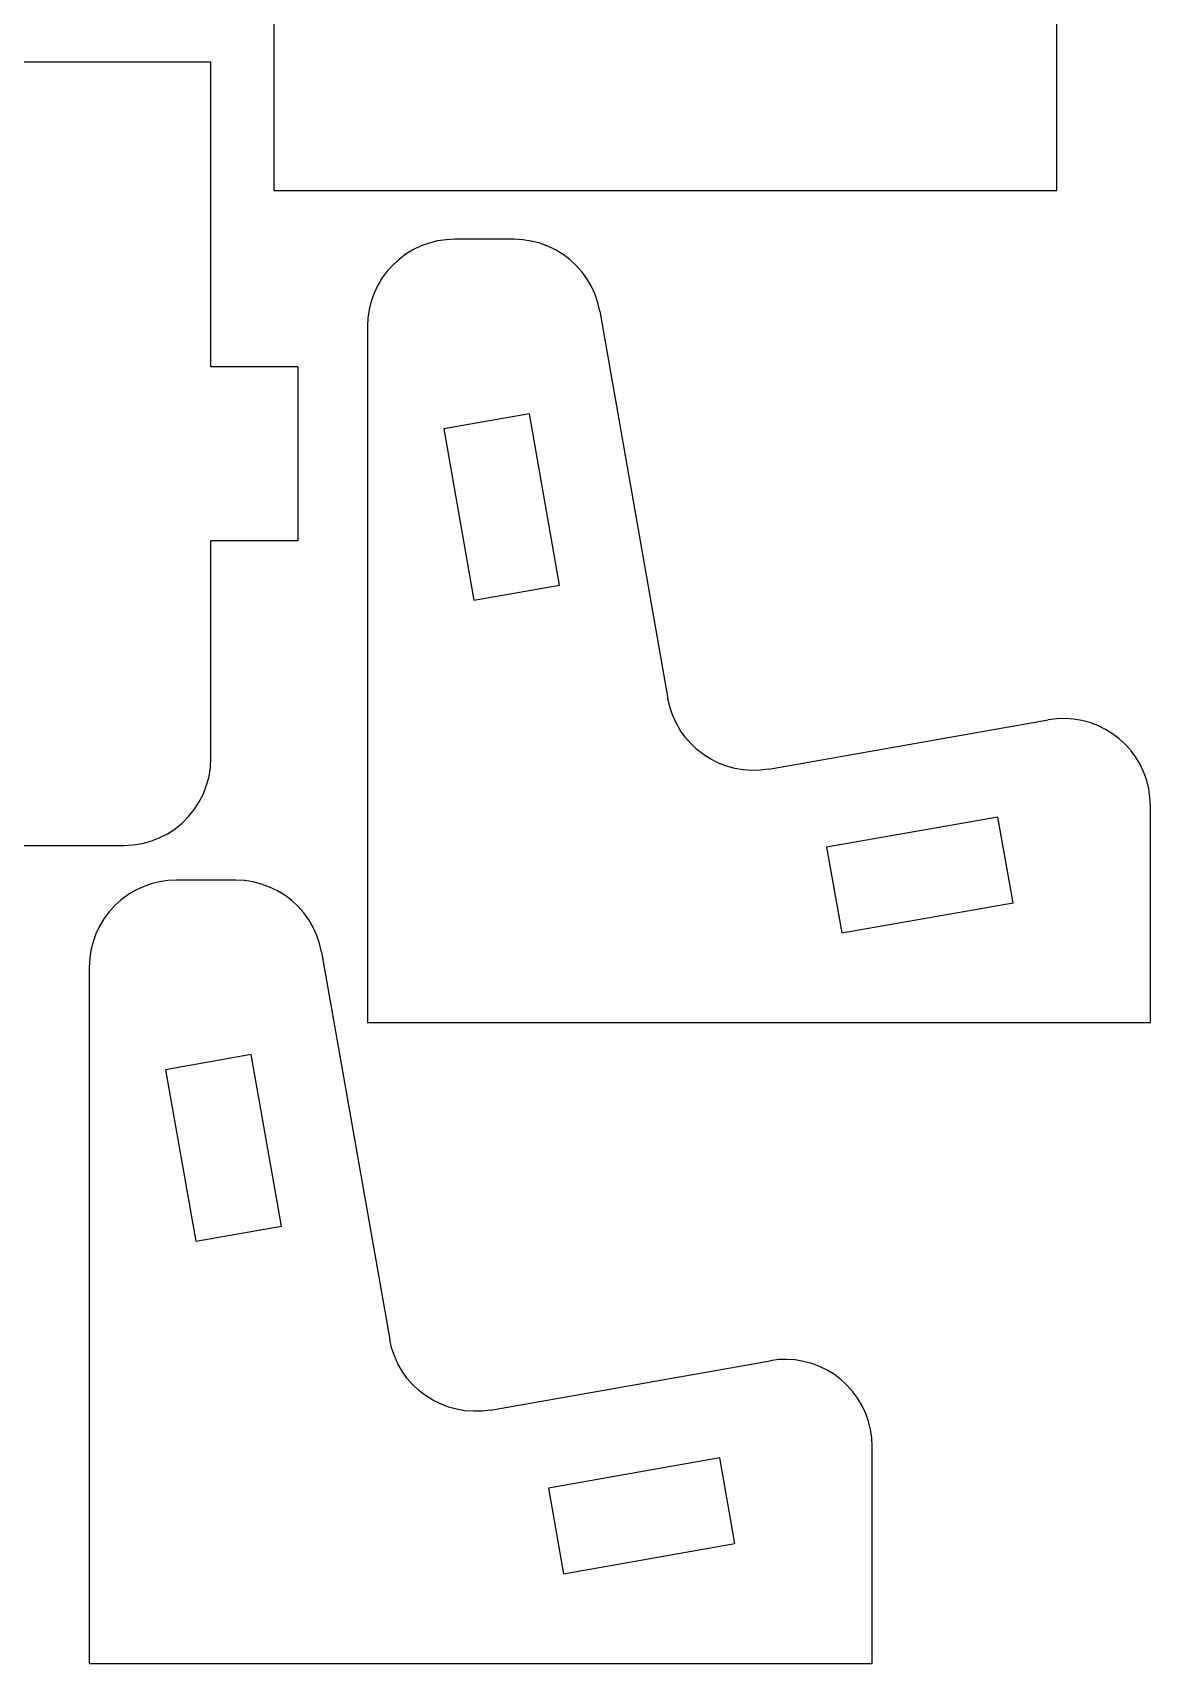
# Model space of a CAD drawing. Header units: centimetres. Extents: x -35.6 to 35, y -21 to 21.
# Drawn here: x 28.05 to 34.47, y -0.83 to 8.54 of the extents above; entities that cross this region are included whole.
import ezdxf

# ---------------------------------------------------------------- set-up
doc = ezdxf.new("R2010")
doc.units = ezdxf.units.CM
doc.header["$MEASUREMENT"] = 0
doc.layers.add('Capa 1', color=7, linetype='Continuous')

msp = doc.modelspace()

# ---------------------------------------------------------------- linework, layer by layer
at = {"layer": 'Capa 1', "color": 1, "lineweight": 25}
for points in [[(29.43258, 9.38367), (29.43258, 9.38367), (29.43258, 7.63364), (29.43258, 7.63364)], [(33.93258, 7.63364), (33.93258, 7.63364), (33.93258, 9.38367), (33.93258, 9.38367)], [(29.07001, 8.37119), (29.07001, 8.37119), (24.57001, 8.37119), (24.57001, 8.37119)], [(29.07001, 6.6212), (29.07001, 6.6212), (29.07001, 8.37119), (29.07001, 8.37119)], [(29.43258, 7.63364), (29.43258, 7.63364), (33.93258, 7.63364), (33.93258, 7.63364)], [(30.81237, 7.35334), (30.81237, 7.35334), (30.47035, 7.35334), (30.47035, 7.35334)], [(31.30477, 6.94017), (31.30477, 6.94017), (31.6972, 4.7146), (31.6972, 4.7146)], [(29.97036, 6.85335), (29.97036, 6.85335), (29.97036, 2.85334), (29.97036, 2.85334)], [(29.57004, 6.6212), (29.57004, 6.6212), (29.07001, 6.6212), (29.07001, 6.6212)], [(29.57004, 6.6212), (29.57004, 6.6212), (29.57004, 5.62118), (29.57004, 5.62118)], [(30.90091, 6.35117), (30.90091, 6.35117), (30.40851, 6.26435), (30.40851, 6.26435)], [(31.07455, 5.36636), (31.07455, 5.36636), (30.90091, 6.35117), (30.90091, 6.35117)], [(30.40851, 6.26435), (30.40851, 6.26435), (30.58214, 5.27954), (30.58214, 5.27954)], [(29.57004, 5.62118), (29.57004, 5.62118), (29.07001, 5.62118), (29.07001, 5.62118)], [(29.07001, 4.37118), (29.07001, 4.37118), (29.07001, 5.62118), (29.07001, 5.62118)], [(30.58214, 5.27954), (30.58214, 5.27954), (31.07455, 5.36636), (31.07455, 5.36636)], [(32.27643, 4.30901), (32.27643, 4.30901), (33.88351, 4.5924), (33.88351, 4.5924)], [(33.59427, 4.03367), (33.59427, 4.03367), (32.60945, 3.86003), (32.60945, 3.86003)], [(33.68108, 3.54126), (33.68108, 3.54126), (33.59427, 4.03367), (33.59427, 4.03367)], [(34.47035, 2.85334), (34.47035, 2.85334), (34.47035, 4.09999), (34.47035, 4.09999)], [(25.07, 3.87119), (25.07, 3.87119), (28.57002, 3.87119), (28.57002, 3.87119)], [(32.60945, 3.86003), (32.60945, 3.86003), (32.69627, 3.36762), (32.69627, 3.36762)], [(29.21312, 3.67112), (29.21312, 3.67112), (28.8711, 3.67112), (28.8711, 3.67112)], [(32.69627, 3.36762), (32.69627, 3.36762), (33.68108, 3.54126), (33.68108, 3.54126)], [(29.70553, 3.25795), (29.70553, 3.25795), (30.09796, 1.03238), (30.09796, 1.03238)], [(28.37111, 3.17113), (28.37111, 3.17113), (28.37111, -0.82888), (28.37111, -0.82888)], [(29.97036, 2.85334), (29.97036, 2.85334), (34.47035, 2.85334), (34.47035, 2.85334)], [(29.30167, 2.66895), (29.30167, 2.66895), (28.80926, 2.58213), (28.80926, 2.58213)], [(29.4753, 1.68413), (29.4753, 1.68413), (29.30167, 2.66895), (29.30167, 2.66895)], [(28.80926, 2.58213), (28.80926, 2.58213), (28.9829, 1.59731), (28.9829, 1.59731)], [(28.9829, 1.59731), (28.9829, 1.59731), (29.4753, 1.68413), (29.4753, 1.68413)], [(30.67718, 0.62679), (30.67718, 0.62679), (32.28426, 0.91017), (32.28426, 0.91017)], [(32.87111, -0.82888), (32.87111, -0.82888), (32.87111, 0.41777), (32.87111, 0.41777)], [(31.99502, 0.35144), (31.99502, 0.35144), (31.0102, 0.17781), (31.0102, 0.17781)], [(32.08184, -0.14096), (32.08184, -0.14096), (31.99502, 0.35144), (31.99502, 0.35144)], [(31.0102, 0.17781), (31.0102, 0.17781), (31.09702, -0.3146), (31.09702, -0.3146)], [(31.09702, -0.3146), (31.09702, -0.3146), (32.08184, -0.14096), (32.08184, -0.14096)], [(28.37111, -0.82888), (28.37111, -0.82888), (32.87111, -0.82888), (32.87111, -0.82888)]]:
    msp.add_open_spline(points, degree=3, dxfattribs=at)
for points, knots in [([(30.47035, 7.35334), (30.47035, 7.35334), (30.42135, 7.35094), (30.42135, 7.35094), (30.42135, 7.35094), (30.42135, 7.35094), (30.3728, 7.34375), (30.3728, 7.34375), (30.3728, 7.34375), (30.3728, 7.34375), (30.32521, 7.33182), (30.32521, 7.33182), (30.32521, 7.33182), (30.32521, 7.33182), (30.279, 7.31528), (30.279, 7.31528), (30.279, 7.31528), (30.279, 7.31528), (30.23466, 7.29429), (30.23466, 7.29429), (30.23466, 7.29429), (30.23466, 7.29429), (30.19257, 7.26906), (30.19257, 7.26906), (30.19257, 7.26906), (30.19257, 7.26906), (30.15316, 7.23985), (30.15316, 7.23985), (30.15316, 7.23985), (30.15316, 7.23985), (30.11679, 7.2069), (30.11679, 7.2069), (30.11679, 7.2069), (30.11679, 7.2069), (30.08384, 7.17053), (30.08384, 7.17053), (30.08384, 7.17053), (30.08384, 7.17053), (30.0546, 7.13113), (30.0546, 7.13113), (30.0546, 7.13113), (30.0546, 7.13113), (30.02938, 7.08904), (30.02938, 7.08904), (30.02938, 7.08904), (30.02938, 7.08904), (30.00842, 7.0447), (30.00842, 7.0447), (30.00842, 7.0447), (30.00842, 7.0447), (29.99187, 6.99848), (29.99187, 6.99848), (29.99187, 6.99848), (29.99187, 6.99848), (29.97995, 6.95089), (29.97995, 6.95089), (29.97995, 6.95089), (29.97995, 6.95089), (29.97275, 6.90235), (29.97275, 6.90235), (29.97275, 6.90235), (29.97275, 6.90235), (29.97036, 6.85335), (29.97036, 6.85335)], [0, 0, 0, 0, 0.0588235, 0.0588235, 0.0588235, 0.0588235, 0.1176471, 0.1176471, 0.1176471, 0.1176471, 0.1764706, 0.1764706, 0.1764706, 0.1764706, 0.2352941, 0.2352941, 0.2352941, 0.2352941, 0.2941176, 0.2941176, 0.2941176, 0.2941176, 0.3529412, 0.3529412, 0.3529412, 0.3529412, 0.4117647, 0.4117647, 0.4117647, 0.4117647, 0.4705882, 0.4705882, 0.4705882, 0.4705882, 0.5294118, 0.5294118, 0.5294118, 0.5294118, 0.5882353, 0.5882353, 0.5882353, 0.5882353, 0.6470588, 0.6470588, 0.6470588, 0.6470588, 0.7058824, 0.7058824, 0.7058824, 0.7058824, 0.7647059, 0.7647059, 0.7647059, 0.7647059, 0.8235294, 0.8235294, 0.8235294, 0.8235294, 0.8823529, 0.8823529, 0.8823529, 0.8823529, 1, 1, 1, 1]), ([(31.30477, 6.94017), (31.30477, 6.94017), (31.2937, 6.98878), (31.2937, 6.98878), (31.2937, 6.98878), (31.2937, 6.98878), (31.27782, 7.03602), (31.27782, 7.03602), (31.27782, 7.03602), (31.27782, 7.03602), (31.25729, 7.08146), (31.25729, 7.08146), (31.25729, 7.08146), (31.25729, 7.08146), (31.23238, 7.1246), (31.23238, 7.1246), (31.23238, 7.1246), (31.23238, 7.1246), (31.20328, 7.1651), (31.20328, 7.1651), (31.20328, 7.1651), (31.20328, 7.1651), (31.17029, 7.20246), (31.17029, 7.20246), (31.17029, 7.20246), (31.17029, 7.20246), (31.13375, 7.23636), (31.13375, 7.23636), (31.13375, 7.23636), (31.13375, 7.23636), (31.09402, 7.26645), (31.09402, 7.26645), (31.09402, 7.26645), (31.09402, 7.26645), (31.05148, 7.29245), (31.05148, 7.29245), (31.05148, 7.29245), (31.05148, 7.29245), (31.00657, 7.31408), (31.00657, 7.31408), (31.00657, 7.31408), (31.00657, 7.31408), (30.95976, 7.33112), (30.95976, 7.33112), (30.95976, 7.33112), (30.95976, 7.33112), (30.91143, 7.34343), (30.91143, 7.34343), (30.91143, 7.34343), (30.91143, 7.34343), (30.86214, 7.35087), (30.86214, 7.35087), (30.86214, 7.35087), (30.86214, 7.35087), (30.81237, 7.35334), (30.81237, 7.35334)], [0, 0, 0, 0, 0.0666667, 0.0666667, 0.0666667, 0.0666667, 0.1333333, 0.1333333, 0.1333333, 0.1333333, 0.2, 0.2, 0.2, 0.2, 0.2666667, 0.2666667, 0.2666667, 0.2666667, 0.3333333, 0.3333333, 0.3333333, 0.3333333, 0.4, 0.4, 0.4, 0.4, 0.4666667, 0.4666667, 0.4666667, 0.4666667, 0.5333333, 0.5333333, 0.5333333, 0.5333333, 0.6, 0.6, 0.6, 0.6, 0.6666667, 0.6666667, 0.6666667, 0.6666667, 0.7333333, 0.7333333, 0.7333333, 0.7333333, 0.8, 0.8, 0.8, 0.8, 0.8666667, 0.8666667, 0.8666667, 0.8666667, 1, 1, 1, 1]), ([(32.27643, 4.30901), (32.27643, 4.30901), (32.22775, 4.30287), (32.22775, 4.30287), (32.22775, 4.30287), (32.22775, 4.30287), (32.17871, 4.30153), (32.17871, 4.30153), (32.17871, 4.30153), (32.17871, 4.30153), (32.12974, 4.30502), (32.12974, 4.30502), (32.12974, 4.30502), (32.12974, 4.30502), (32.08138, 4.31328), (32.08138, 4.31328), (32.08138, 4.31328), (32.08138, 4.31328), (32.03407, 4.32623), (32.03407, 4.32623), (32.03407, 4.32623), (32.03407, 4.32623), (31.98824, 4.34376), (31.98824, 4.34376), (31.98824, 4.34376), (31.98824, 4.34376), (31.94432, 4.3657), (31.94432, 4.3657), (31.94432, 4.3657), (31.94432, 4.3657), (31.9028, 4.39184), (31.9028, 4.39184), (31.9028, 4.39184), (31.9028, 4.39184), (31.86407, 4.42194), (31.86407, 4.42194), (31.86407, 4.42194), (31.86407, 4.42194), (31.82844, 4.45566), (31.82844, 4.45566), (31.82844, 4.45566), (31.82844, 4.45566), (31.79626, 4.49274), (31.79626, 4.49274), (31.79626, 4.49274), (31.79626, 4.49274), (31.7679, 4.53278), (31.7679, 4.53278), (31.7679, 4.53278), (31.7679, 4.53278), (31.74359, 4.57539), (31.74359, 4.57539), (31.74359, 4.57539), (31.74359, 4.57539), (31.72359, 4.6202), (31.72359, 4.6202), (31.72359, 4.6202), (31.72359, 4.6202), (31.70807, 4.66673), (31.70807, 4.66673), (31.70807, 4.66673), (31.70807, 4.66673), (31.6972, 4.7146), (31.6972, 4.7146)], [0, 0, 0, 0, 0.0588235, 0.0588235, 0.0588235, 0.0588235, 0.1176471, 0.1176471, 0.1176471, 0.1176471, 0.1764706, 0.1764706, 0.1764706, 0.1764706, 0.2352941, 0.2352941, 0.2352941, 0.2352941, 0.2941176, 0.2941176, 0.2941176, 0.2941176, 0.3529412, 0.3529412, 0.3529412, 0.3529412, 0.4117647, 0.4117647, 0.4117647, 0.4117647, 0.4705882, 0.4705882, 0.4705882, 0.4705882, 0.5294118, 0.5294118, 0.5294118, 0.5294118, 0.5882353, 0.5882353, 0.5882353, 0.5882353, 0.6470588, 0.6470588, 0.6470588, 0.6470588, 0.7058824, 0.7058824, 0.7058824, 0.7058824, 0.7647059, 0.7647059, 0.7647059, 0.7647059, 0.8235294, 0.8235294, 0.8235294, 0.8235294, 0.8823529, 0.8823529, 0.8823529, 0.8823529, 1, 1, 1, 1]), ([(34.47035, 4.09999), (34.47035, 4.09999), (34.46799, 4.14839), (34.46799, 4.14839), (34.46799, 4.14839), (34.46799, 4.14839), (34.46097, 4.19633), (34.46097, 4.19633), (34.46097, 4.19633), (34.46097, 4.19633), (34.44933, 4.24339), (34.44933, 4.24339), (34.44933, 4.24339), (34.44933, 4.24339), (34.43321, 4.28908), (34.43321, 4.28908), (34.43321, 4.28908), (34.43321, 4.28908), (34.41274, 4.333), (34.41274, 4.333), (34.41274, 4.333), (34.41274, 4.333), (34.38809, 4.37473), (34.38809, 4.37473), (34.38809, 4.37473), (34.38809, 4.37473), (34.35951, 4.41389), (34.35951, 4.41389), (34.35951, 4.41389), (34.35951, 4.41389), (34.3273, 4.45009), (34.3273, 4.45009), (34.3273, 4.45009), (34.3273, 4.45009), (34.29174, 4.483), (34.29174, 4.483), (34.29174, 4.483), (34.29174, 4.483), (34.25315, 4.51232), (34.25315, 4.51232), (34.25315, 4.51232), (34.25315, 4.51232), (34.21191, 4.53775), (34.21191, 4.53775), (34.21191, 4.53775), (34.21191, 4.53775), (34.16838, 4.5591), (34.16838, 4.5591), (34.16838, 4.5591), (34.16838, 4.5591), (34.12301, 4.5761), (34.12301, 4.5761), (34.12301, 4.5761), (34.12301, 4.5761), (34.07619, 4.58866), (34.07619, 4.58866), (34.07619, 4.58866), (34.07619, 4.58866), (34.02839, 4.5966), (34.02839, 4.5966), (34.02839, 4.5966), (34.02839, 4.5966), (33.98003, 4.59988), (33.98003, 4.59988), (33.98003, 4.59988), (33.98003, 4.59988), (33.93159, 4.59847), (33.93159, 4.59847), (33.93159, 4.59847), (33.93159, 4.59847), (33.88351, 4.5924), (33.88351, 4.5924)], [0, 0, 0, 0, 0.0526316, 0.0526316, 0.0526316, 0.0526316, 0.1052632, 0.1052632, 0.1052632, 0.1052632, 0.1578947, 0.1578947, 0.1578947, 0.1578947, 0.2105263, 0.2105263, 0.2105263, 0.2105263, 0.2631579, 0.2631579, 0.2631579, 0.2631579, 0.3157895, 0.3157895, 0.3157895, 0.3157895, 0.3684211, 0.3684211, 0.3684211, 0.3684211, 0.4210526, 0.4210526, 0.4210526, 0.4210526, 0.4736842, 0.4736842, 0.4736842, 0.4736842, 0.5263158, 0.5263158, 0.5263158, 0.5263158, 0.5789474, 0.5789474, 0.5789474, 0.5789474, 0.6315789, 0.6315789, 0.6315789, 0.6315789, 0.6842105, 0.6842105, 0.6842105, 0.6842105, 0.7368421, 0.7368421, 0.7368421, 0.7368421, 0.7894737, 0.7894737, 0.7894737, 0.7894737, 0.8421053, 0.8421053, 0.8421053, 0.8421053, 0.8947368, 0.8947368, 0.8947368, 0.8947368, 1, 1, 1, 1]), ([(28.57002, 3.87119), (28.57002, 3.87119), (28.6223, 3.87391), (28.6223, 3.87391), (28.6223, 3.87391), (28.6223, 3.87391), (28.67398, 3.88209), (28.67398, 3.88209), (28.67398, 3.88209), (28.67398, 3.88209), (28.72453, 3.89564), (28.72453, 3.89564), (28.72453, 3.89564), (28.72453, 3.89564), (28.77339, 3.9144), (28.77339, 3.9144), (28.77339, 3.9144), (28.77339, 3.9144), (28.82003, 3.93818), (28.82003, 3.93818), (28.82003, 3.93818), (28.82003, 3.93818), (28.86392, 3.96669), (28.86392, 3.96669), (28.86392, 3.96669), (28.86392, 3.96669), (28.90459, 3.9996), (28.90459, 3.9996), (28.90459, 3.9996), (28.90459, 3.9996), (28.9416, 4.03661), (28.9416, 4.03661), (28.9416, 4.03661), (28.9416, 4.03661), (28.97451, 4.07728), (28.97451, 4.07728), (28.97451, 4.07728), (28.97451, 4.07728), (29.00302, 4.12117), (29.00302, 4.12117), (29.00302, 4.12117), (29.00302, 4.12117), (29.02679, 4.1678), (29.02679, 4.1678), (29.02679, 4.1678), (29.02679, 4.1678), (29.04556, 4.21666), (29.04556, 4.21666), (29.04556, 4.21666), (29.04556, 4.21666), (29.05907, 4.26722), (29.05907, 4.26722), (29.05907, 4.26722), (29.05907, 4.26722), (29.06729, 4.31893), (29.06729, 4.31893), (29.06729, 4.31893), (29.06729, 4.31893), (29.07001, 4.37118), (29.07001, 4.37118)], [0, 0, 0, 0, 0.0625, 0.0625, 0.0625, 0.0625, 0.125, 0.125, 0.125, 0.125, 0.1875, 0.1875, 0.1875, 0.1875, 0.25, 0.25, 0.25, 0.25, 0.3125, 0.3125, 0.3125, 0.3125, 0.375, 0.375, 0.375, 0.375, 0.4375, 0.4375, 0.4375, 0.4375, 0.5, 0.5, 0.5, 0.5, 0.5625, 0.5625, 0.5625, 0.5625, 0.625, 0.625, 0.625, 0.625, 0.6875, 0.6875, 0.6875, 0.6875, 0.75, 0.75, 0.75, 0.75, 0.8125, 0.8125, 0.8125, 0.8125, 0.875, 0.875, 0.875, 0.875, 1, 1, 1, 1]), ([(28.8711, 3.67112), (28.8711, 3.67112), (28.8221, 3.66872), (28.8221, 3.66872), (28.8221, 3.66872), (28.8221, 3.66872), (28.77356, 3.66152), (28.77356, 3.66152), (28.77356, 3.66152), (28.77356, 3.66152), (28.72597, 3.6496), (28.72597, 3.6496), (28.72597, 3.6496), (28.72597, 3.6496), (28.67975, 3.63305), (28.67975, 3.63305), (28.67975, 3.63305), (28.67975, 3.63305), (28.63541, 3.61206), (28.63541, 3.61206), (28.63541, 3.61206), (28.63541, 3.61206), (28.59332, 3.58684), (28.59332, 3.58684), (28.59332, 3.58684), (28.59332, 3.58684), (28.55392, 3.55763), (28.55392, 3.55763), (28.55392, 3.55763), (28.55392, 3.55763), (28.51755, 3.52468), (28.51755, 3.52468), (28.51755, 3.52468), (28.51755, 3.52468), (28.4846, 3.48831), (28.4846, 3.48831), (28.4846, 3.48831), (28.4846, 3.48831), (28.45539, 3.4489), (28.45539, 3.4489), (28.45539, 3.4489), (28.45539, 3.4489), (28.43013, 3.40682), (28.43013, 3.40682), (28.43013, 3.40682), (28.43013, 3.40682), (28.40917, 3.36247), (28.40917, 3.36247), (28.40917, 3.36247), (28.40917, 3.36247), (28.39263, 3.31626), (28.39263, 3.31626), (28.39263, 3.31626), (28.39263, 3.31626), (28.3807, 3.26867), (28.3807, 3.26867), (28.3807, 3.26867), (28.3807, 3.26867), (28.37351, 3.22013), (28.37351, 3.22013), (28.37351, 3.22013), (28.37351, 3.22013), (28.37111, 3.17113), (28.37111, 3.17113)], [0, 0, 0, 0, 0.0588235, 0.0588235, 0.0588235, 0.0588235, 0.1176471, 0.1176471, 0.1176471, 0.1176471, 0.1764706, 0.1764706, 0.1764706, 0.1764706, 0.2352941, 0.2352941, 0.2352941, 0.2352941, 0.2941176, 0.2941176, 0.2941176, 0.2941176, 0.3529412, 0.3529412, 0.3529412, 0.3529412, 0.4117647, 0.4117647, 0.4117647, 0.4117647, 0.4705882, 0.4705882, 0.4705882, 0.4705882, 0.5294118, 0.5294118, 0.5294118, 0.5294118, 0.5882353, 0.5882353, 0.5882353, 0.5882353, 0.6470588, 0.6470588, 0.6470588, 0.6470588, 0.7058824, 0.7058824, 0.7058824, 0.7058824, 0.7647059, 0.7647059, 0.7647059, 0.7647059, 0.8235294, 0.8235294, 0.8235294, 0.8235294, 0.8823529, 0.8823529, 0.8823529, 0.8823529, 1, 1, 1, 1]), ([(29.70553, 3.25795), (29.70553, 3.25795), (29.69445, 3.30652), (29.69445, 3.30652), (29.69445, 3.30652), (29.69445, 3.30652), (29.67857, 3.35379), (29.67857, 3.35379), (29.67857, 3.35379), (29.67857, 3.35379), (29.65804, 3.39923), (29.65804, 3.39923), (29.65804, 3.39923), (29.65804, 3.39923), (29.63314, 3.44238), (29.63314, 3.44238), (29.63314, 3.44238), (29.63314, 3.44238), (29.60403, 3.48288), (29.60403, 3.48288), (29.60403, 3.48288), (29.60403, 3.48288), (29.57105, 3.52024), (29.57105, 3.52024), (29.57105, 3.52024), (29.57105, 3.52024), (29.53453, 3.55414), (29.53453, 3.55414), (29.53453, 3.55414), (29.53453, 3.55414), (29.49478, 3.58423), (29.49478, 3.58423), (29.49478, 3.58423), (29.49478, 3.58423), (29.45227, 3.61023), (29.45227, 3.61023), (29.45227, 3.61023), (29.45227, 3.61023), (29.40732, 3.63185), (29.40732, 3.63185), (29.40732, 3.63185), (29.40732, 3.63185), (29.36051, 3.64889), (29.36051, 3.64889), (29.36051, 3.64889), (29.36051, 3.64889), (29.31218, 3.66121), (29.31218, 3.66121), (29.31218, 3.66121), (29.31218, 3.66121), (29.26289, 3.66865), (29.26289, 3.66865), (29.26289, 3.66865), (29.26289, 3.66865), (29.21312, 3.67112), (29.21312, 3.67112)], [0, 0, 0, 0, 0.0666667, 0.0666667, 0.0666667, 0.0666667, 0.1333333, 0.1333333, 0.1333333, 0.1333333, 0.2, 0.2, 0.2, 0.2, 0.2666667, 0.2666667, 0.2666667, 0.2666667, 0.3333333, 0.3333333, 0.3333333, 0.3333333, 0.4, 0.4, 0.4, 0.4, 0.4666667, 0.4666667, 0.4666667, 0.4666667, 0.5333333, 0.5333333, 0.5333333, 0.5333333, 0.6, 0.6, 0.6, 0.6, 0.6666667, 0.6666667, 0.6666667, 0.6666667, 0.7333333, 0.7333333, 0.7333333, 0.7333333, 0.8, 0.8, 0.8, 0.8, 0.8666667, 0.8666667, 0.8666667, 0.8666667, 1, 1, 1, 1]), ([(30.67718, 0.62679), (30.67718, 0.62679), (30.6285, 0.62065), (30.6285, 0.62065), (30.6285, 0.62065), (30.6285, 0.62065), (30.57946, 0.61931), (30.57946, 0.61931), (30.57946, 0.61931), (30.57946, 0.61931), (30.5305, 0.6228), (30.5305, 0.6228), (30.5305, 0.6228), (30.5305, 0.6228), (30.48213, 0.63106), (30.48213, 0.63106), (30.48213, 0.63106), (30.48213, 0.63106), (30.43482, 0.644), (30.43482, 0.644), (30.43482, 0.644), (30.43482, 0.644), (30.389, 0.66154), (30.389, 0.66154), (30.389, 0.66154), (30.389, 0.66154), (30.34511, 0.68348), (30.34511, 0.68348), (30.34511, 0.68348), (30.34511, 0.68348), (30.30355, 0.70962), (30.30355, 0.70962), (30.30355, 0.70962), (30.30355, 0.70962), (30.26482, 0.73971), (30.26482, 0.73971), (30.26482, 0.73971), (30.26482, 0.73971), (30.22919, 0.77344), (30.22919, 0.77344), (30.22919, 0.77344), (30.22919, 0.77344), (30.19702, 0.81051), (30.19702, 0.81051), (30.19702, 0.81051), (30.19702, 0.81051), (30.16865, 0.85055), (30.16865, 0.85055), (30.16865, 0.85055), (30.16865, 0.85055), (30.14438, 0.89317), (30.14438, 0.89317), (30.14438, 0.89317), (30.14438, 0.89317), (30.12434, 0.93797), (30.12434, 0.93797), (30.12434, 0.93797), (30.12434, 0.93797), (30.10882, 0.9845), (30.10882, 0.9845), (30.10882, 0.9845), (30.10882, 0.9845), (30.09796, 1.03238), (30.09796, 1.03238)], [0, 0, 0, 0, 0.0588235, 0.0588235, 0.0588235, 0.0588235, 0.1176471, 0.1176471, 0.1176471, 0.1176471, 0.1764706, 0.1764706, 0.1764706, 0.1764706, 0.2352941, 0.2352941, 0.2352941, 0.2352941, 0.2941176, 0.2941176, 0.2941176, 0.2941176, 0.3529412, 0.3529412, 0.3529412, 0.3529412, 0.4117647, 0.4117647, 0.4117647, 0.4117647, 0.4705882, 0.4705882, 0.4705882, 0.4705882, 0.5294118, 0.5294118, 0.5294118, 0.5294118, 0.5882353, 0.5882353, 0.5882353, 0.5882353, 0.6470588, 0.6470588, 0.6470588, 0.6470588, 0.7058824, 0.7058824, 0.7058824, 0.7058824, 0.7647059, 0.7647059, 0.7647059, 0.7647059, 0.8235294, 0.8235294, 0.8235294, 0.8235294, 0.8823529, 0.8823529, 0.8823529, 0.8823529, 1, 1, 1, 1]), ([(32.87111, 0.41777), (32.87111, 0.41777), (32.86874, 0.46617), (32.86874, 0.46617), (32.86874, 0.46617), (32.86874, 0.46617), (32.86172, 0.51411), (32.86172, 0.51411), (32.86172, 0.51411), (32.86172, 0.51411), (32.85012, 0.56117), (32.85012, 0.56117), (32.85012, 0.56117), (32.85012, 0.56117), (32.83396, 0.60686), (32.83396, 0.60686), (32.83396, 0.60686), (32.83396, 0.60686), (32.8135, 0.65078), (32.8135, 0.65078), (32.8135, 0.65078), (32.8135, 0.65078), (32.78884, 0.69251), (32.78884, 0.69251), (32.78884, 0.69251), (32.78884, 0.69251), (32.7603, 0.73167), (32.7603, 0.73167), (32.7603, 0.73167), (32.7603, 0.73167), (32.72805, 0.76786), (32.72805, 0.76786), (32.72805, 0.76786), (32.72805, 0.76786), (32.69249, 0.80078), (32.69249, 0.80078), (32.69249, 0.80078), (32.69249, 0.80078), (32.6539, 0.83009), (32.6539, 0.83009), (32.6539, 0.83009), (32.6539, 0.83009), (32.61266, 0.85553), (32.61266, 0.85553), (32.61266, 0.85553), (32.61266, 0.85553), (32.56913, 0.87687), (32.56913, 0.87687), (32.56913, 0.87687), (32.56913, 0.87687), (32.52376, 0.89388), (32.52376, 0.89388), (32.52376, 0.89388), (32.52376, 0.89388), (32.47695, 0.90643), (32.47695, 0.90643), (32.47695, 0.90643), (32.47695, 0.90643), (32.42915, 0.91437), (32.42915, 0.91437), (32.42915, 0.91437), (32.42915, 0.91437), (32.38082, 0.91765), (32.38082, 0.91765), (32.38082, 0.91765), (32.38082, 0.91765), (32.33234, 0.91624), (32.33234, 0.91624), (32.33234, 0.91624), (32.33234, 0.91624), (32.28426, 0.91017), (32.28426, 0.91017)], [0, 0, 0, 0, 0.0526316, 0.0526316, 0.0526316, 0.0526316, 0.1052632, 0.1052632, 0.1052632, 0.1052632, 0.1578947, 0.1578947, 0.1578947, 0.1578947, 0.2105263, 0.2105263, 0.2105263, 0.2105263, 0.2631579, 0.2631579, 0.2631579, 0.2631579, 0.3157895, 0.3157895, 0.3157895, 0.3157895, 0.3684211, 0.3684211, 0.3684211, 0.3684211, 0.4210526, 0.4210526, 0.4210526, 0.4210526, 0.4736842, 0.4736842, 0.4736842, 0.4736842, 0.5263158, 0.5263158, 0.5263158, 0.5263158, 0.5789474, 0.5789474, 0.5789474, 0.5789474, 0.6315789, 0.6315789, 0.6315789, 0.6315789, 0.6842105, 0.6842105, 0.6842105, 0.6842105, 0.7368421, 0.7368421, 0.7368421, 0.7368421, 0.7894737, 0.7894737, 0.7894737, 0.7894737, 0.8421053, 0.8421053, 0.8421053, 0.8421053, 0.8947368, 0.8947368, 0.8947368, 0.8947368, 1, 1, 1, 1])]:
    msp.add_open_spline(points, degree=3, knots=knots, dxfattribs=at)

doc.saveas('drawing.dxf')
